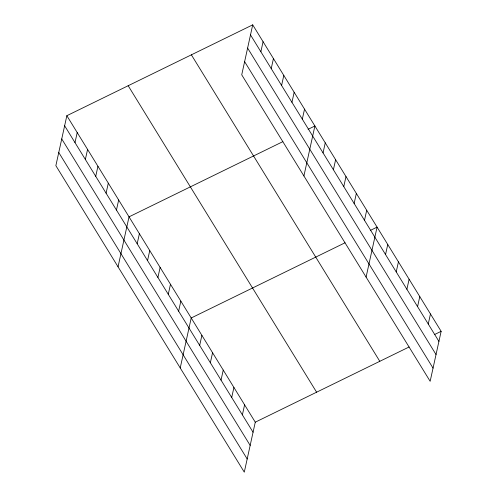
<?xml version="1.0" encoding="UTF-8"?>
<svg xmlns="http://www.w3.org/2000/svg" width="497" height="497" viewBox="0 0 497 497"><rect width="100%" height="100%" fill="white"/><g stroke="black" fill="none" stroke-linecap="round" stroke-linejoin="round"><path stroke-width="0.75" d="M66.846 115.708L55.863 165.675L244.288 472.15L255.272 422.183L66.846 115.708L252.712 24.85L441.137 331.325L430.153 381.292L241.728 74.817L252.712 24.85M74.997 142.62L77.209 132.569M85.366 159.475L87.571 149.423M95.728 176.329L97.94 166.278M106.091 193.19L108.303 183.132M116.453 210.045L118.665 199.993M118.044 266.814L129.027 216.847L282.861 141.645M137.178 243.754L139.39 233.702M147.547 260.614L149.752 250.556M157.909 277.469L160.121 267.417M168.272 294.323L170.483 284.272M178.634 311.178L180.846 301.126M180.225 367.948L191.208 317.981L345.042 242.785M260.863 51.756L263.075 41.705M199.676 345.403L201.888 335.351M271.225 68.617L273.437 58.565M210.355 362.773L212.567 352.715M281.594 85.472L283.799 75.42M221.028 380.137L223.24 370.085M291.956 102.326L294.168 92.274M231.708 397.507L233.919 387.449M302.319 119.181L304.531 109.129M242.387 414.871L244.599 404.819M303.909 175.95L314.893 125.99L308.078 129.319M323.044 152.896L325.255 142.844M333.406 169.75L335.618 159.699M343.775 186.611L345.98 176.553M354.137 203.466L356.349 193.414M364.5 220.32L366.711 210.268M366.09 277.09L377.074 227.123L370.259 230.453M385.542 254.545L387.753 244.493M396.221 271.909L398.426 261.857M406.894 289.279L409.106 279.227M417.573 306.643L419.785 296.591M428.252 324.013L430.464 313.961M255.272 422.183L409.106 346.981M434.322 334.655L441.137 331.325M250.5 34.902L438.926 341.377M247.605 48.072L436.031 354.547M244.623 61.647L433.049 368.122M191.376 54.832L379.801 361.307M128.183 85.726L316.608 392.201M64.635 125.76L253.066 432.235M61.74 138.936L250.165 445.411M58.758 152.504L247.183 458.979"/></g></svg>
